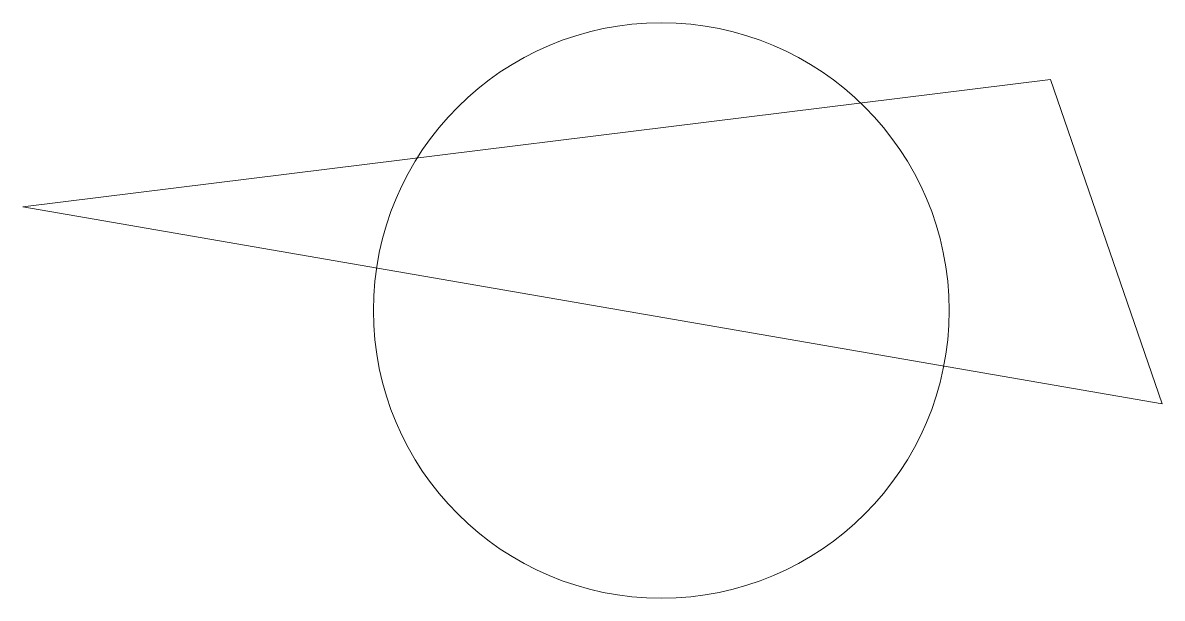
# Model space of a CAD drawing. Header units: millimetres. Extents: x 144 to 843, y 86 to 439.
import ezdxf

# ---------------------------------------------------------------- set-up
doc = ezdxf.new("R2010")
doc.units = ezdxf.units.MM
doc.layers.add('05_補助線', color=3, linetype='Continuous', lineweight=5, transparency=0.5)

msp = doc.modelspace()

# ---------------------------------------------------------------- linework, layer by layer
at = {"layer": '05_補助線'}
for p, q in [((774.55, 404.62), (144.06, 326.6)), ((843.02, 205.6), (774.55, 404.62)), ((144.06, 326.6), (843.02, 205.6))]:
    msp.add_line(p, q, dxfattribs=at)
msp.add_circle((535.73, 262.91), 176.59, dxfattribs=at)

doc.saveas('drawing.dxf')
